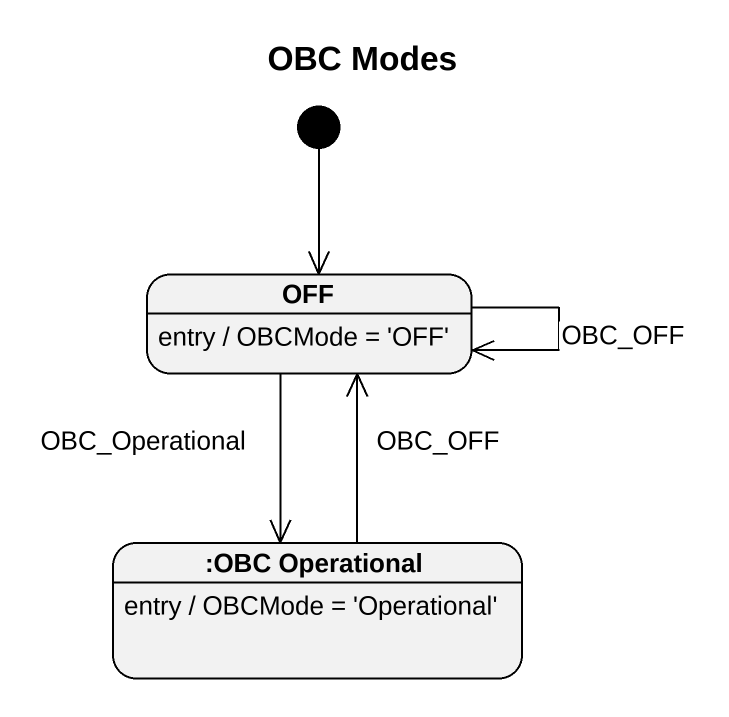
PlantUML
@startuml
title OBC Modes
hide empty description
state OFF
OFF : entry / OBCMode = 'OFF'
state ":OBC Operational" as OBC_Operational
OBC_Operational : entry / OBCMode = 'Operational'
[*] --> OFF
OFF --> OFF : OBC_OFF
OFF --> OBC_Operational : OBC_Operational
OBC_Operational -up-> OFF : OBC_OFF
@enduml
